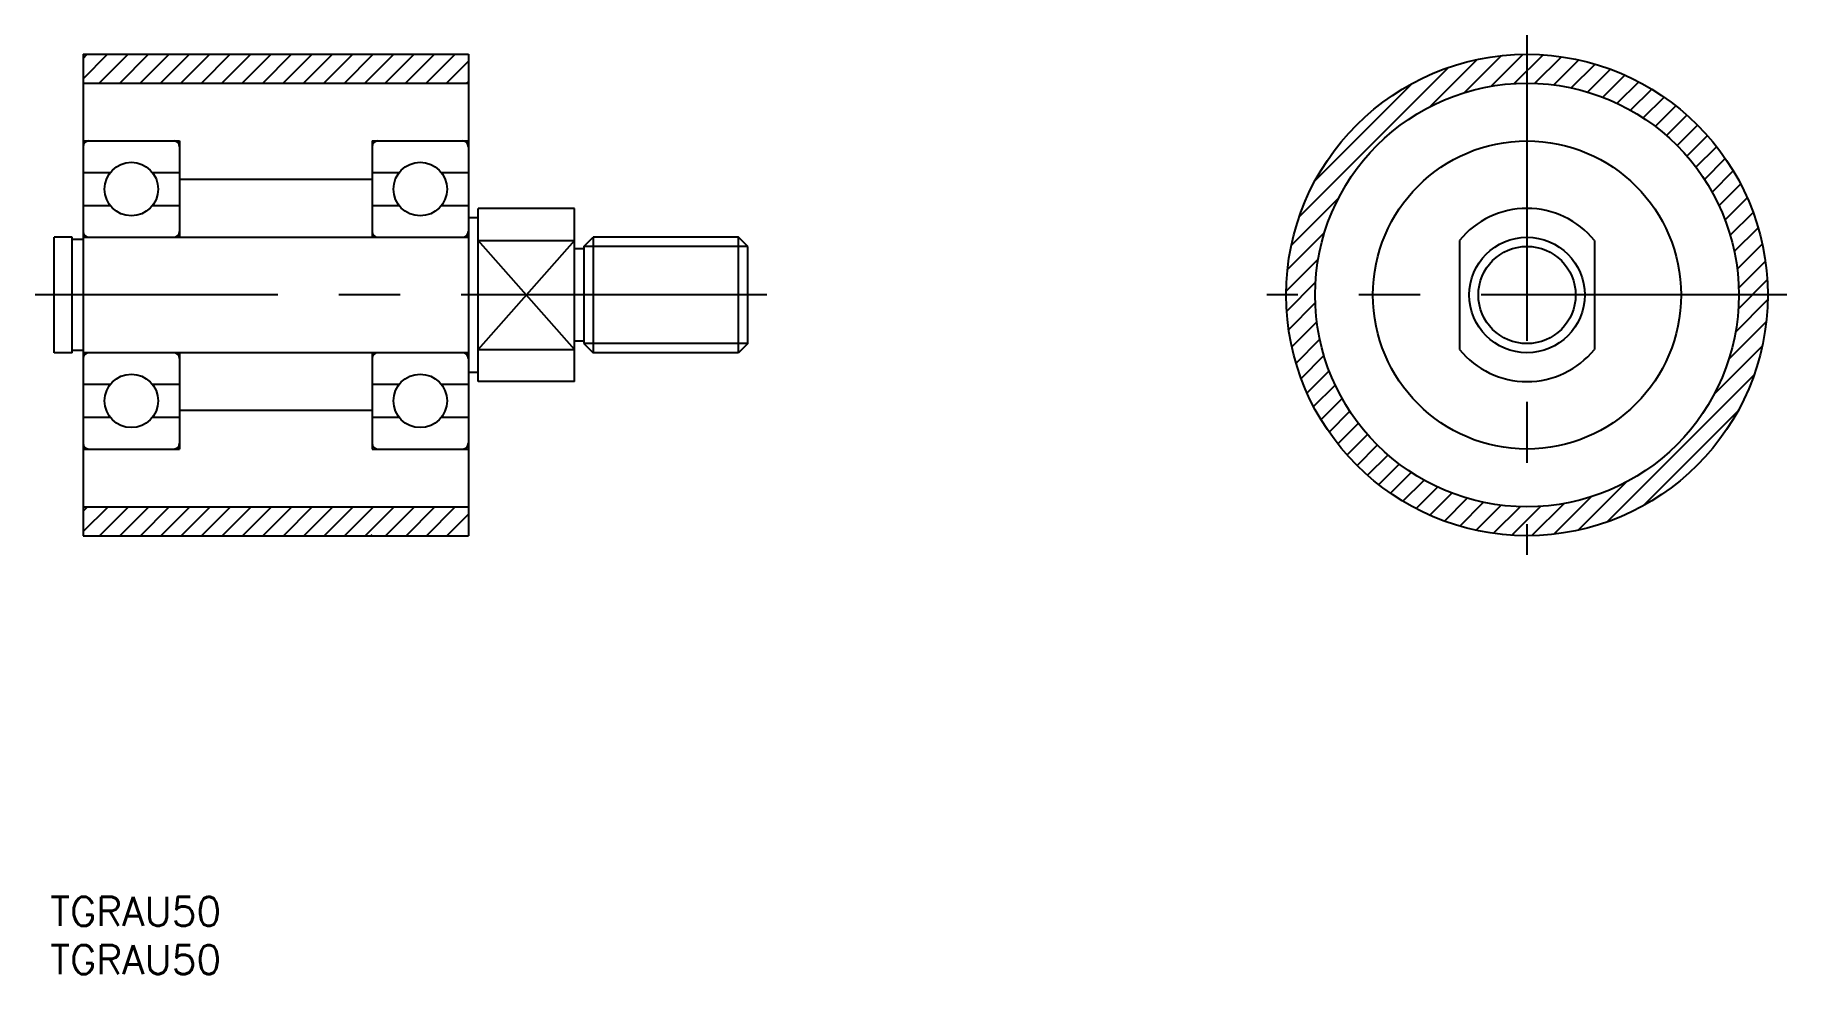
# Model space of a CAD drawing. Extents: x 623 to 805, y -368 to -271.
import ezdxf

# ---------------------------------------------------------------- set-up
doc = ezdxf.new("R2010")
doc.units = 0
doc.linetypes.add('CENTER', pattern=[50.8, 31.75, -6.35, 6.35, -6.35])
doc.layers.get('0').update_dxf_attribs({"linetype": 'CONTINUOUS'})
doc.layers.add('CENTER', color=1, linetype='CENTER')
doc.styles.get("Standard").update_dxf_attribs({"font": 'txt.shx', "height": 3, "bigfont": 'bigfont.shx'})

# ---------------------------------------------------------------- blocks, each defined once
blk = doc.blocks.new('*U51')
at = {"color": 7, "linetype": 'CONTINUOUS'}
for p in [(625.01, -363.12), (625.01, -368.12)]:
    blk.add_text('TGRAU50', height=3, dxfattribs=at).set_placement(p)

msp = doc.modelspace()

# ---------------------------------------------------------------- linework, layer by layer
at = {"color": 7, "linetype": 'CONTINUOUS'}
for p, q in [((628.42, -272.59), (628.42, -322.59)), ((628.42, -272.59), (668.42, -272.59)), ((668.42, -272.59), (668.42, -322.59)), ((628.42, -275.59), (668.42, -275.59)), ((628.42, -281.59), (638.42, -281.59)), ((638.42, -281.59), (638.42, -291.59)), ((658.42, -281.59), (658.42, -291.59)), ((658.42, -281.59), (668.42, -281.59)), ((631.22, -284.89), (628.42, -284.89)), ((638.42, -284.89), (635.62, -284.89)), ((658.42, -285.59), (638.42, -285.59)), ((661.22, -284.89), (658.42, -284.89)), ((668.42, -284.89), (665.62, -284.89)), ((628.42, -288.29), (631.22, -288.29)), ((635.62, -288.29), (638.42, -288.29)), ((658.42, -288.29), (661.22, -288.29)), ((665.62, -288.29), (668.42, -288.29)), ((679.42, -288.59), (669.42, -288.59)), ((669.42, -306.59), (669.42, -288.59)), ((679.42, -306.59), (679.42, -288.59)), ((669.42, -289.59), (668.42, -289.59)), ((625.42, -303.59), (625.42, -291.59)), ((627.27, -291.59), (625.42, -291.59)), ((627.27, -303.59), (627.27, -291.59)), ((628.42, -291.84), (627.27, -291.84)), ((628.42, -291.59), (668.42, -291.59)), ((669.42, -291.93), (679.42, -291.93)), ((680.42, -292.79), (679.42, -292.79)), ((680.42, -292.54), (681.37, -291.59)), ((680.42, -292.54), (680.42, -302.64)), ((696.47, -291.59), (681.37, -291.59)), ((681.37, -291.59), (681.37, -303.59)), ((697.42, -292.54), (696.47, -291.59)), ((696.47, -303.59), (696.47, -291.59)), ((697.42, -302.64), (697.42, -292.54)), ((771.34, -291.93), (771.34, -303.25)), ((785.34, -291.93), (785.34, -303.25)), ((627.27, -303.59), (625.42, -303.59)), ((628.42, -303.34), (627.27, -303.34)), ((668.42, -303.59), (628.42, -303.59)), ((638.42, -303.59), (638.42, -313.59)), ((658.42, -303.59), (658.42, -313.59)), ((669.42, -303.25), (679.42, -303.25)), ((680.42, -302.39), (679.42, -302.39)), ((680.42, -302.64), (681.37, -303.59)), ((696.47, -303.59), (681.37, -303.59)), ((697.42, -302.64), (696.47, -303.59)), ((668.42, -305.59), (669.42, -305.59)), ((631.22, -306.89), (628.42, -306.89)), ((638.42, -306.89), (635.62, -306.89)), ((661.22, -306.89), (658.42, -306.89)), ((668.42, -306.89), (665.62, -306.89)), ((679.42, -306.59), (669.42, -306.59)), ((628.42, -310.29), (631.22, -310.29)), ((635.62, -310.29), (638.42, -310.29)), ((658.42, -309.59), (638.42, -309.59)), ((658.42, -310.29), (661.22, -310.29)), ((665.62, -310.29), (668.42, -310.29)), ((628.42, -313.59), (638.42, -313.59)), ((658.42, -313.59), (668.42, -313.59)), ((628.42, -319.59), (668.42, -319.59)), ((628.42, -322.59), (668.42, -322.59))]:
    msp.add_line(p, q, dxfattribs=at)
at = {"color": 3, "linetype": 'CONTINUOUS'}
for p, q in [((628.42, -273.01), (628.84, -272.59)), ((628.42, -275.13), (630.96, -272.59)), ((630.08, -275.59), (633.08, -272.59)), ((632.21, -275.59), (635.21, -272.59)), ((634.33, -275.59), (637.33, -272.59)), ((636.45, -275.59), (639.45, -272.59)), ((638.57, -275.59), (641.57, -272.59)), ((640.69, -275.59), (643.69, -272.59)), ((642.81, -275.59), (645.81, -272.59)), ((644.93, -275.59), (647.93, -272.59)), ((647.06, -275.59), (650.06, -272.59)), ((649.18, -275.59), (652.18, -272.59)), ((651.3, -275.59), (654.3, -272.59)), ((653.42, -275.59), (656.42, -272.59)), ((655.54, -275.59), (658.54, -272.59)), ((657.66, -275.59), (660.66, -272.59)), ((659.78, -275.59), (662.78, -272.59)), ((661.9, -275.59), (664.9, -272.59)), ((664.03, -275.59), (667.03, -272.59)), ((771.84, -276.57), (775.68, -272.73)), ((774.63, -275.9), (777.94, -272.59)), ((777.02, -275.63), (780.01, -272.64)), ((779.17, -275.6), (781.92, -272.85)), ((666.15, -275.59), (668.42, -273.32)), ((754.69, -289.48), (770.22, -273.94)), ((768.25, -278.04), (773.16, -273.13)), ((781.13, -275.77), (783.72, -273.17)), ((782.94, -276.08), (785.41, -273.61)), ((784.63, -276.51), (787, -274.14)), ((668.27, -275.59), (668.42, -275.44)), ((756.34, -285.7), (766.45, -275.6)), ((786.21, -277.05), (788.51, -274.75)), ((787.7, -277.68), (789.94, -275.44)), ((789.1, -278.4), (791.29, -276.21)), ((790.42, -279.2), (792.58, -277.04)), ((791.66, -280.08), (793.8, -277.94)), ((792.83, -281.04), (794.95, -278.91)), ((793.92, -282.06), (796.04, -279.94)), ((794.94, -283.16), (797.07, -281.03)), ((795.89, -284.33), (798.03, -282.19)), ((796.77, -285.58), (798.93, -283.42)), ((797.57, -286.9), (799.76, -284.71)), ((798.28, -288.31), (800.52, -286.07)), ((753.88, -292.41), (758.79, -287.5)), ((798.91, -289.8), (801.21, -287.5)), ((799.44, -291.39), (801.82, -289.01)), ((799.87, -293.08), (802.34, -290.61)), ((679.42, -291.93), (669.42, -303.25)), ((679.42, -303.25), (669.42, -291.93)), ((697.42, -292.54), (680.42, -292.54)), ((753.48, -294.93), (757.32, -291.09)), ((800.17, -294.9), (802.77, -292.3)), ((753.34, -297.19), (756.65, -293.88)), ((800.32, -296.87), (803.09, -294.11)), ((753.39, -299.26), (756.38, -296.27)), ((800.29, -299.03), (803.29, -296.03)), ((800, -301.44), (803.33, -298.11)), ((753.6, -301.18), (756.35, -298.42)), ((753.92, -302.97), (756.51, -300.38)), ((799.3, -304.26), (803.18, -300.38)), ((697.42, -302.64), (680.42, -302.64)), ((754.36, -304.66), (756.82, -302.19)), ((797.75, -307.93), (802.76, -302.92)), ((754.88, -306.25), (757.26, -303.88)), ((755.5, -307.76), (757.79, -305.46)), ((756.19, -309.19), (758.43, -306.95)), ((786.63, -321.17), (801.92, -305.88)), ((756.96, -310.54), (759.15, -308.35)), ((757.79, -311.83), (759.95, -309.67)), ((758.69, -313.05), (760.83, -310.91)), ((790.49, -319.43), (800.18, -309.74)), ((759.66, -314.21), (761.78, -312.08)), ((760.69, -315.3), (762.81, -313.17)), ((761.78, -316.32), (763.91, -314.2)), ((762.94, -317.29), (765.08, -315.15)), ((764.16, -318.18), (766.33, -316.02)), ((765.46, -319.01), (767.65, -316.82)), ((766.82, -319.78), (769.06, -317.54)), ((768.25, -320.46), (770.55, -318.16)), ((783.67, -322.01), (788.68, -317.01)), ((628.42, -320.04), (628.88, -319.59)), ((628.42, -322.17), (631, -319.59)), ((630.12, -322.59), (633.12, -319.59)), ((632.24, -322.59), (635.24, -319.59)), ((634.36, -322.59), (637.36, -319.59)), ((636.48, -322.59), (639.48, -319.59)), ((638.6, -322.59), (641.6, -319.59)), ((640.72, -322.59), (643.72, -319.59)), ((642.85, -322.59), (645.85, -319.59)), ((644.97, -322.59), (647.97, -319.59)), ((647.09, -322.59), (650.09, -319.59)), ((649.21, -322.59), (652.21, -319.59)), ((651.33, -322.59), (654.33, -319.59)), ((653.45, -322.59), (656.45, -319.59)), ((655.57, -322.59), (658.57, -319.59)), ((657.7, -322.59), (660.7, -319.59)), ((659.82, -322.59), (662.82, -319.59)), ((661.94, -322.59), (664.94, -319.59)), ((664.06, -322.59), (667.06, -319.59)), ((769.76, -321.07), (772.14, -318.7)), ((771.36, -321.6), (773.83, -319.12)), ((773.05, -322.02), (775.65, -319.42)), ((774.85, -322.34), (777.62, -319.58)), ((776.78, -322.54), (779.78, -319.54)), ((778.86, -322.58), (782.19, -319.25)), ((781.13, -322.43), (785.01, -318.55)), ((666.18, -322.59), (668.42, -320.35)), ((658.3, -322.59), (658.42, -322.47))]:
    msp.add_line(p, q, dxfattribs=at)
at = {"color": 7, "linetype": 'CONTINUOUS'}
for centre, radius in [((778.34, -297.59), 25), ((778.34, -297.59), 22), ((778.34, -297.59), 16), ((633.42, -286.59), 2.78), ((663.42, -286.59), 2.78), ((778.34, -297.59), 6), ((633.42, -308.59), 2.78), ((663.42, -308.59), 2.78)]:
    msp.add_circle(centre, radius, dxfattribs=at)
at = {"color": 3, "linetype": 'CONTINUOUS'}
msp.add_circle((778.34, -297.59), 5.05, dxfattribs=at)
at = {"color": 7, "linetype": 'CONTINUOUS'}
for centre, radius, start, end in [((629.02, -282.19), 0.6, 90, 180), ((637.82, -282.19), 0.6, 0, 90), ((659.02, -282.19), 0.6, 90, 180), ((667.82, -282.19), 0.6, 0, 90), ((778.34, -297.59), 9, 38.9424, 141.0576), ((629.02, -290.99), 0.6, 180, 270), ((637.82, -290.99), 0.6, 270, 0), ((659.02, -290.99), 0.6, 180, 270), ((667.82, -290.99), 0.6, 270, 0), ((629.02, -304.19), 0.6, 90, 180), ((637.82, -304.19), 0.6, 0, 90), ((659.02, -304.19), 0.6, 90, 180), ((667.82, -304.19), 0.6, 0, 90), ((778.34, -297.59), 9, 218.9424, 321.0576), ((629.02, -312.99), 0.6, 180, 270), ((637.82, -312.99), 0.6, 270, 0), ((659.02, -312.99), 0.6, 180, 270), ((667.82, -312.99), 0.6, 270, 0)]:
    msp.add_arc(centre, radius, start, end, dxfattribs=at)
at = {"layer": 'CENTER', "color": 1, "linetype": 'CENTER'}
for p, q in [((778.34, -270.59), (778.34, -324.59)), ((699.42, -297.59), (623.42, -297.59)), ((805.34, -297.59), (751.34, -297.59))]:
    msp.add_line(p, q, dxfattribs=at)

# ---------------------------------------------------------------- block references
at = {"color": 7, "linetype": 'CONTINUOUS'}
msp.add_blockref('*U51', (0, 0), dxfattribs=at)

doc.saveas('drawing.dxf')
